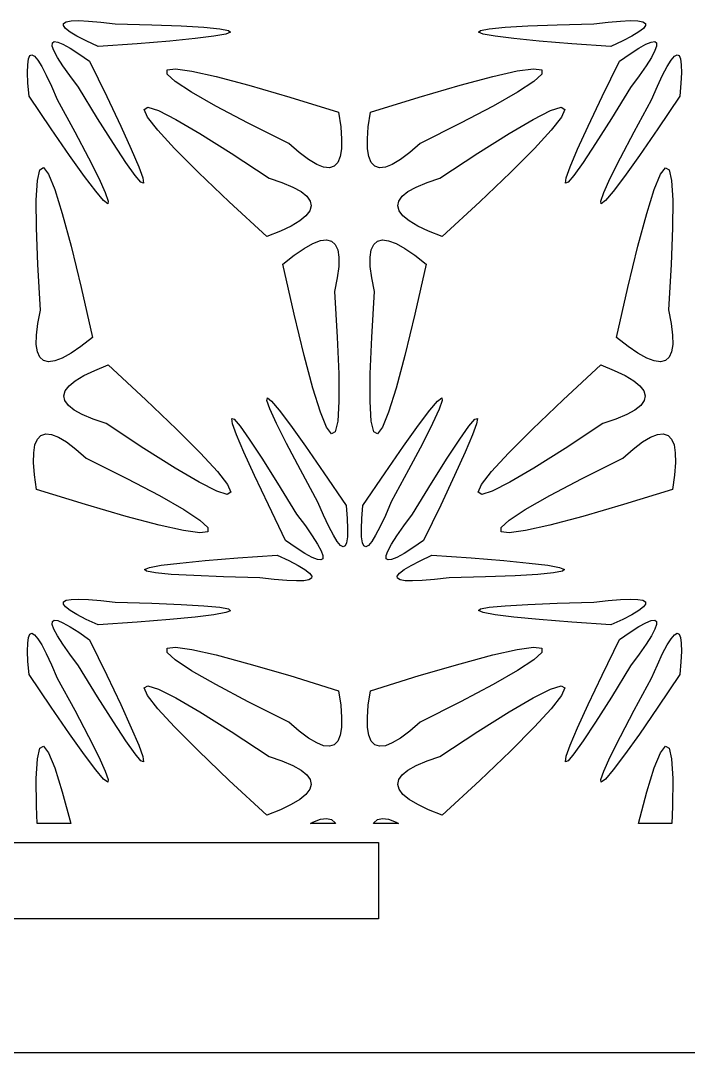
# Model space of a CAD drawing. Header units: metres. Extents: x -75 to 75, y 0 to 231.
# Drawn here: x -8.8 to 26.2, y 0 to 54.1 of the extents above; entities that cross this region are included whole.
import ezdxf

# ---------------------------------------------------------------- set-up
doc = ezdxf.new("R2010")
doc.units = ezdxf.units.M

msp = doc.modelspace()

# ---------------------------------------------------------------- linework, layer by layer
for p, q in [((22.698, 54.0374), (23.2075, 54.0582)), ((23.2075, 54.0582), (23.5936, 54.0454)), ((-6.50803, 53.7997), (-6.49521, 53.9156)), ((-6.39748, 53.6513), (-6.50803, 53.7997)), ((-6.49521, 53.9156), (-6.35635, 53.9973)), ((-6.15288, 53.4622), (-6.39748, 53.6513)), ((-6.35635, 53.9973), (-6.0936, 54.0449)), ((-6.0936, 54.0449), (-5.70747, 54.0577)), ((-5.70747, 54.0577), (-5.19745, 54.0369)), ((-5.19745, 54.0369), (-4.54803, 53.9813)), ((-4.54803, 53.9813), (-3.79181, 53.8916)), ((-3.79181, 53.8916), (-1.88042, 53.8403)), ((-1.88042, 53.8403), (-0.33432, 53.78)), ((-0.33432, 53.78), (0.85503, 53.7116)), ((0.85503, 53.7116), (1.68709, 53.6331)), ((1.68709, 53.6331), (2.14905, 53.5477)), ((2.14905, 53.5477), (2.25746, 53.4537)), ((15.2425, 53.4542), (15.351, 53.5482)), ((15.351, 53.5482), (15.8129, 53.6337)), ((15.8129, 53.6337), (16.645, 53.7116)), ((16.645, 53.7116), (17.8343, 53.7805)), ((17.8343, 53.7805), (19.3804, 53.8409)), ((19.3804, 53.8409), (21.2918, 53.8921)), ((21.2918, 53.8921), (22.0486, 53.9797)), ((22.0486, 53.9797), (22.698, 54.0374)), ((23.5936, 54.0454), (23.8564, 53.9979)), ((23.8975, 53.6518), (23.6529, 53.4628)), ((23.8564, 53.9979), (23.9952, 53.9162)), ((24.008, 53.8003), (23.8975, 53.6518)), ((23.9952, 53.9162), (24.008, 53.8003)), ((-5.7972, 53.2475), (-6.15288, 53.4622)), ((-5.31013, 52.9933), (-5.7972, 53.2475)), ((-4.69276, 52.7039), (-5.31013, 52.9933)), ((-0.93086, 52.988), (-2.63451, 52.8507)), ((0.40108, 53.1172), (-0.93086, 52.988)), ((1.37894, 53.2358), (0.40108, 53.1172)), ((2.00272, 53.3501), (1.37894, 53.2358)), ((2.25746, 53.4537), (2.00272, 53.3501)), ((15.4973, 53.3506), (15.2425, 53.4542)), ((16.1211, 53.2363), (15.4973, 53.3506)), ((17.0989, 53.1178), (16.1211, 53.2363)), ((18.4298, 52.9864), (17.0989, 53.1178)), ((20.1334, 52.8513), (18.4298, 52.9864)), ((22.8101, 52.9944), (22.1928, 52.7044)), ((23.286, 53.2417), (22.8101, 52.9944)), ((23.6529, 53.4628), (23.286, 53.2417)), ((-7.08855, 52.7279), (-7.08694, 52.8897)), ((-7.00096, 52.486), (-7.08855, 52.7279)), ((-7.08694, 52.8897), (-6.99348, 52.9591)), ((-6.81084, 52.1292), (-7.00096, 52.486)), ((-6.99348, 52.9591), (-6.80496, 52.9367)), ((-6.80496, 52.9367), (-6.52992, 52.824)), ((-6.52992, 52.824), (-6.14807, 52.6136)), ((-6.14807, 52.6136), (-5.69679, 52.3241)), ((-2.63451, 52.8507), (-4.69276, 52.7039)), ((22.1928, 52.7044), (20.1334, 52.8513)), ((23.1936, 52.3236), (23.6502, 52.6157)), ((23.6502, 52.6157), (24.0278, 52.8224)), ((24.0278, 52.8224), (24.3066, 52.9372)), ((24.3066, 52.9372), (24.493, 52.9591)), ((24.5004, 52.4865), (24.3103, 52.1292)), ((24.493, 52.9591), (24.5864, 52.8897)), ((24.588, 52.7279), (24.5004, 52.4865)), ((24.5864, 52.8897), (24.588, 52.7279)), ((-8.37936, 51.749), (-8.33717, 52.0534)), ((-8.33717, 52.0534), (-8.26454, 52.2243)), ((-8.26454, 52.2243), (-8.15826, 52.2718)), ((-8.15826, 52.2718), (-8.01781, 52.1917)), ((-8.01781, 52.1917), (-7.8421, 51.9839)), ((-7.8421, 51.9839), (-7.64076, 51.6614)), ((-6.53793, 51.6966), (-6.81084, 52.1292)), ((-5.69679, 52.3241), (-5.13657, 51.9332)), ((-5.13657, 51.9332), (-4.23401, 50.0774)), ((21.7335, 50.0779), (22.636, 51.9348)), ((22.636, 51.9348), (23.1936, 52.3236)), ((24.3103, 52.1292), (24.0374, 51.6966)), ((25.1408, 51.6619), (25.3421, 51.9839)), ((25.3421, 51.9839), (25.5178, 52.1922)), ((25.5178, 52.1922), (25.6583, 52.2723)), ((25.6583, 52.2723), (25.7645, 52.2248)), ((25.7645, 52.2248), (25.8372, 52.0539)), ((25.8372, 52.0539), (25.8799, 51.7495)), ((-8.38791, 51.334), (-8.37936, 51.749)), ((-7.64076, 51.6614), (-7.40311, 51.2048)), ((-6.17317, 51.1754), (-6.53793, 51.6966)), ((-1.07079, 51.2608), (-1.06705, 51.4841)), ((-1.06705, 51.4841), (-0.63927, 51.5364)), ((-0.63927, 51.5364), (0.2195, 51.4189)), ((0.2195, 51.4189), (1.49696, 51.1321)), ((16.003, 51.1327), (17.2805, 51.4194)), ((17.2805, 51.4194), (18.1393, 51.5369)), ((18.1393, 51.5369), (18.567, 51.4846)), ((18.567, 51.4846), (18.5708, 51.2614)), ((24.0374, 51.6966), (23.67, 51.1706)), ((24.9004, 51.2032), (25.1408, 51.6619)), ((25.8799, 51.7495), (25.8879, 51.3212)), ((-8.36388, 50.7855), (-8.38791, 51.334)), ((-7.40311, 51.2048), (-7.12646, 50.6184)), ((-5.71815, 50.566), (-6.17317, 51.1754)), ((-0.65155, 50.8742), (-1.07079, 51.2608)), ((0.20615, 50.3102), (-0.65155, 50.8742)), ((1.49696, 51.1321), (3.21609, 50.6739)), ((14.2839, 50.6744), (16.003, 51.1327)), ((18.1516, 50.8747), (17.2939, 50.3107)), ((18.5708, 51.2614), (18.1516, 50.8747)), ((23.67, 51.1706), (23.2128, 50.5591)), ((24.6286, 50.621), (24.9004, 51.2032)), ((25.8879, 51.3212), (25.8633, 50.7796)), ((-8.3062, 50.1051), (-8.36388, 50.7855)), ((-7.12646, 50.6184), (-6.82846, 49.922)), ((-4.71359, 48.9313), (-5.71815, 50.566)), ((1.47614, 49.585), (0.20615, 50.3102)), ((3.21609, 50.6739), (5.35339, 50.0501)), ((12.1466, 50.0507), (14.2839, 50.6744)), ((17.2939, 50.3107), (16.0153, 49.5812)), ((23.2128, 50.5591), (22.212, 48.9302)), ((24.3258, 49.9161), (24.6286, 50.621)), ((25.8633, 50.7796), (25.8062, 50.1051)), ((-7.1489, 48.3945), (-8.3062, 50.1051)), ((-6.82846, 49.922), (-5.91309, 48.2354)), ((-4.23401, 50.0774), (-3.50021, 48.535)), ((5.35339, 50.0501), (7.91527, 49.257)), ((9.58473, 49.2576), (12.1466, 50.0507)), ((21.0002, 48.535), (21.7335, 50.0779)), ((23.4142, 48.2365), (24.3258, 49.9161)), ((25.8062, 50.1051), (24.6478, 48.394)), ((-2.26761, 49.4066), (-2.07855, 49.5203)), ((-2.09778, 49.0066), (-2.26761, 49.4066)), ((-2.07855, 49.5203), (-1.53061, 49.3484)), ((-1.53061, 49.3484), (-0.60936, 48.8864)), ((3.18192, 48.684), (1.47614, 49.585)), ((7.91527, 49.257), (8.02528, 48.4976)), ((9.47472, 48.4982), (9.58473, 49.2576)), ((16.0153, 49.5812), (14.3138, 48.6824)), ((18.1104, 48.8864), (19.0301, 49.3484)), ((19.0301, 49.3484), (19.578, 49.5203)), ((19.578, 49.5203), (19.7671, 49.4066)), ((19.7671, 49.4066), (19.5978, 49.0071)), ((-3.88794, 47.6212), (-4.71359, 48.9313)), ((-1.56105, 48.315), (-2.09778, 49.0066)), ((-0.60936, 48.8864), (0.64995, 48.1505)), ((5.31494, 47.617), (3.18192, 48.684)), ((14.3138, 48.6824), (12.1851, 47.6175)), ((16.8511, 48.1521), (18.1104, 48.8864)), ((19.5978, 49.0071), (19.0611, 48.3155)), ((22.212, 48.9302), (21.3858, 47.618)), ((-6.18011, 46.9921), (-7.1489, 48.3945)), ((-5.91309, 48.2354), (-5.19157, 46.8639)), ((-3.50021, 48.535), (-2.94746, 47.3174)), ((-0.68146, 47.3595), (-1.56105, 48.315)), ((0.64995, 48.1505), (2.2847, 47.1214)), ((8.02528, 48.4976), (8.07495, 47.8562)), ((9.42505, 47.8568), (9.47472, 48.4982)), ((15.2153, 47.1224), (16.8511, 48.1521)), ((19.0611, 48.3155), (18.1809, 47.3595)), ((20.4459, 47.3174), (21.0002, 48.535)), ((22.6916, 46.8645), (23.4142, 48.2365)), ((24.6478, 48.394), (23.6796, 46.99)), ((-3.23586, 46.629), (-3.88794, 47.6212)), ((5.84953, 47.1465), (5.31494, 47.617)), ((8.07495, 47.8562), (8.06587, 47.3387)), ((9.43413, 47.3392), (9.42505, 47.8568)), ((12.1851, 47.6175), (11.6505, 47.1475)), ((21.3858, 47.618), (20.7327, 46.6252)), ((-2.94746, 47.3174), (-2.55974, 46.4025)), ((0.57144, 46.1029), (-0.68146, 47.3595)), ((2.2847, 47.1214), (4.27086, 45.8118)), ((6.3446, 46.7747), (5.84953, 47.1465)), ((8.06587, 47.3387), (7.99965, 46.9328)), ((9.50035, 46.9334), (9.43413, 47.3392)), ((11.6505, 47.1475), (11.1554, 46.7753)), ((13.2281, 45.8118), (15.2153, 47.1224)), ((18.1809, 47.3595), (16.9243, 46.0997)), ((20.0592, 46.4025), (20.4459, 47.3174)), ((-5.40092, 45.8989), (-6.18011, 46.9921)), ((-5.19157, 46.8639), (-4.65752, 45.8001)), ((-2.75253, 45.9459), (-3.23586, 46.629)), ((6.76918, 46.5227), (6.3446, 46.7747)), ((7.13341, 46.3795), (6.76918, 46.5227)), ((7.86774, 46.622), (7.68349, 46.4324)), ((7.99965, 46.9328), (7.86774, 46.622)), ((9.63226, 46.6225), (9.50035, 46.9334)), ((9.81651, 46.433), (9.63226, 46.6225)), ((10.7308, 46.5232), (10.3666, 46.3801)), ((11.1554, 46.7753), (10.7308, 46.5232)), ((20.7327, 46.6252), (20.252, 45.9459)), ((22.1591, 45.8022), (22.6916, 46.8645)), ((23.6796, 46.99), (22.8993, 45.8962)), ((-7.86987, 45.6874), (-7.7433, 46.2471)), ((-7.7433, 46.2471), (-7.54997, 46.3544)), ((-7.54997, 46.3544), (-7.28722, 46.0057)), ((-7.28722, 46.0057), (-6.96465, 45.2132)), ((-2.55974, 46.4025), (-2.35092, 45.8199)), ((2.18483, 44.5627), (0.57144, 46.1029)), ((7.43355, 46.3518), (7.13341, 46.3795)), ((7.68349, 46.4324), (7.43355, 46.3518)), ((10.0665, 46.3523), (9.81651, 46.433)), ((10.3666, 46.3801), (10.0665, 46.3523)), ((16.9243, 46.0997), (15.3141, 44.5632)), ((19.8509, 45.8231), (20.0592, 46.4025)), ((24.4652, 45.2137), (24.7878, 46.0062)), ((24.7878, 46.0062), (25.0494, 46.3539)), ((25.0494, 46.3539), (25.2433, 46.246)), ((25.2433, 46.246), (25.3699, 45.6879)), ((-7.92915, 44.6588), (-7.86987, 45.6874)), ((-4.80972, 45.1154), (-5.40092, 45.8989)), ((-4.65752, 45.8001), (-4.31198, 45.0476)), ((-2.44598, 45.5875), (-2.75253, 45.9459)), ((-2.31194, 45.5357), (-2.44598, 45.5875)), ((-2.35092, 45.8199), (-2.31194, 45.5357)), ((4.27086, 45.8118), (4.94591, 45.5833)), ((4.94591, 45.5833), (5.52536, 45.3376)), ((11.9736, 45.3381), (12.5525, 45.5838)), ((12.5525, 45.5838), (13.2281, 45.8118)), ((19.8109, 45.5395), (19.8509, 45.8231)), ((19.9449, 45.587), (19.8109, 45.5395)), ((20.252, 45.9459), (19.9449, 45.587)), ((21.8147, 45.0529), (22.1591, 45.8022)), ((22.8993, 45.8962), (22.3044, 45.1096)), ((25.3699, 45.6879), (25.4292, 44.6593)), ((-6.96465, 45.2132), (-6.57158, 43.9592)), ((-4.39903, 44.631), (-4.80972, 45.1154)), ((-4.31198, 45.0476), (-4.1539, 44.6001)), ((5.52536, 45.3376), (5.9462, 45.1021)), ((5.9462, 45.1021), (6.24847, 44.8586)), ((11.2505, 44.8586), (11.5527, 45.1026)), ((11.5527, 45.1026), (11.9736, 45.3381)), ((21.6555, 44.6011), (21.8147, 45.0529)), ((22.3044, 45.1096), (21.9006, 44.6326)), ((24.0716, 43.9597), (24.4652, 45.2137)), ((-7.92221, 43.203), (-7.92915, 44.6588)), ((-4.18541, 44.465), (-4.39903, 44.631)), ((-4.1539, 44.6001), (-4.18541, 44.465)), ((4.15337, 42.7405), (2.18483, 44.5627)), ((6.24847, 44.8586), (6.42952, 44.6065)), ((6.48239, 44.3523), (6.40869, 44.0959)), ((6.42952, 44.6065), (6.48239, 44.3523)), ((11.0165, 44.3528), (11.0694, 44.6065)), ((11.0902, 44.0948), (11.0165, 44.3528)), ((11.0694, 44.6065), (11.2505, 44.8586)), ((15.3141, 44.5632), (13.3456, 42.7405)), ((21.679, 44.4617), (21.6555, 44.6011)), ((21.9006, 44.6326), (21.679, 44.4617)), ((25.4292, 44.6593), (25.4222, 43.1966)), ((-6.57158, 43.9592), (-6.10748, 42.2411)), ((6.20735, 43.8294), (5.88745, 43.5672)), ((6.40869, 44.0959), (6.20735, 43.8294)), ((11.2905, 43.83), (11.0902, 44.0948)), ((11.6152, 43.5651), (11.2905, 43.83)), ((23.6091, 42.2417), (24.0716, 43.9597)), ((5.4351, 43.2948), (4.86313, 43.023)), ((5.88745, 43.5672), (5.4351, 43.2948)), ((12.0649, 43.2943), (11.6152, 43.5651)), ((12.6331, 43.0241), (12.0649, 43.2943)), ((-7.84904, 41.2772), (-7.92221, 43.203)), ((4.86313, 43.023), (4.15337, 42.7405)), ((13.3456, 42.7405), (12.6331, 43.0241)), ((25.4222, 43.1966), (25.349, 41.2729)), ((-6.10748, 42.2411), (-5.58197, 40.0809)), ((6.10748, 42.1252), (6.57051, 42.3811)), ((6.57051, 42.3811), (6.96304, 42.5295)), ((6.96304, 42.5295), (7.29042, 42.5706)), ((7.29042, 42.5706), (7.54997, 42.5055)), ((7.54997, 42.5055), (7.7449, 42.3298)), ((7.7449, 42.3298), (7.86827, 42.0574)), ((9.63173, 42.0569), (9.7551, 42.3298)), ((9.7551, 42.3298), (9.95056, 42.5055)), ((9.95056, 42.5055), (10.2096, 42.5701)), ((10.2096, 42.5701), (10.537, 42.529)), ((10.537, 42.529), (10.9295, 42.3805)), ((10.9295, 42.3805), (11.3936, 42.1242)), ((23.082, 40.0814), (23.6091, 42.2417)), ((4.98863, 41.2964), (5.58517, 41.7674)), ((5.58517, 41.7674), (6.10748, 42.1252)), ((7.86827, 42.0574), (7.92915, 41.6622)), ((7.92915, 41.6622), (7.92274, 41.172)), ((9.57085, 41.6622), (9.63173, 42.0569)), ((9.57726, 41.172), (9.57085, 41.6622)), ((11.3936, 42.1242), (11.9148, 41.7669)), ((11.9148, 41.7669), (12.5114, 41.2959)), ((-7.70805, 38.8963), (-7.84904, 41.2772)), ((5.58197, 38.6763), (4.98863, 41.2964)), ((7.92274, 41.172), (7.85011, 40.5759)), ((9.64989, 40.5754), (9.57726, 41.172)), ((12.5114, 41.2959), (11.918, 38.6758)), ((25.349, 41.2729), (25.2081, 38.8969)), ((7.85011, 40.5759), (7.70805, 39.8608)), ((9.79195, 39.8603), (9.64989, 40.5754)), ((-5.58197, 40.0809), (-4.98863, 37.4608)), ((22.4886, 37.4613), (23.082, 40.0814)), ((7.70805, 39.8608), (7.84904, 37.48)), ((9.65096, 37.4811), (9.79195, 39.8603)), ((-7.85011, 38.1812), (-7.70805, 38.8963)), ((6.10748, 36.516), (5.58197, 38.6763)), ((11.918, 38.6758), (11.3909, 36.5155)), ((25.2081, 38.8969), (25.3501, 38.1818)), ((-7.92274, 37.5852), (-7.85011, 38.1812)), ((25.3501, 38.1818), (25.4227, 37.5852)), ((-7.92915, 37.095), (-7.92274, 37.5852)), ((-4.98863, 37.4608), (-5.58731, 36.9876)), ((7.84904, 37.48), (7.92221, 35.5542)), ((9.57779, 35.5563), (9.65096, 37.4811)), ((23.0873, 36.9881), (22.4886, 37.4613)), ((25.4227, 37.5852), (25.4292, 37.095)), ((-7.86827, 36.6998), (-7.92915, 37.095)), ((-5.58731, 36.9876), (-6.10748, 36.6319)), ((23.6075, 36.6325), (23.0873, 36.9881)), ((25.4292, 37.095), (25.3683, 36.7003)), ((-7.7449, 36.4274), (-7.86827, 36.6998)), ((-7.54997, 36.2517), (-7.7449, 36.4274)), ((-7.29042, 36.1865), (-7.54997, 36.2517)), ((-6.96304, 36.2276), (-7.29042, 36.1865)), ((-6.57051, 36.3761), (-6.96304, 36.2276)), ((-6.10748, 36.6319), (-6.57051, 36.3761)), ((6.57158, 34.798), (6.10748, 36.516)), ((11.3909, 36.5155), (10.9284, 34.7974)), ((24.0705, 36.3766), (23.6075, 36.6325)), ((24.463, 36.2282), (24.0705, 36.3766)), ((24.7904, 36.1871), (24.463, 36.2282)), ((25.0494, 36.2517), (24.7904, 36.1871)), ((25.2449, 36.4274), (25.0494, 36.2517)), ((25.3683, 36.7003), (25.2449, 36.4274)), ((-5.4351, 35.4623), (-4.86313, 35.7342)), ((-4.86313, 35.7342), (-4.15337, 36.0167)), ((-4.15337, 36.0167), (-2.18483, 34.1945)), ((19.6859, 34.194), (21.6544, 36.0167)), ((21.6544, 36.0167), (22.3669, 35.7331)), ((22.3669, 35.7331), (22.9367, 35.4618)), ((-6.20735, 34.9277), (-5.88745, 35.19)), ((-5.88745, 35.19), (-5.4351, 35.4623)), ((7.92221, 35.5542), (7.92915, 34.0984)), ((9.57085, 34.0978), (9.57779, 35.5563)), ((22.9367, 35.4618), (23.3848, 35.1921)), ((23.3848, 35.1921), (23.7095, 34.9272)), ((-6.48239, 34.4049), (-6.40869, 34.6613)), ((-6.40869, 34.6613), (-6.20735, 34.9277)), ((6.96571, 33.5408), (6.57158, 34.798)), ((10.9284, 34.7974), (10.5338, 33.5403)), ((23.7095, 34.9272), (23.9098, 34.6623)), ((23.9098, 34.6623), (23.9835, 34.4044)), ((-6.42952, 34.1507), (-6.48239, 34.4049)), ((-6.24847, 33.8986), (-6.42952, 34.1507)), ((-2.18483, 34.1945), (-0.57144, 32.6543)), ((4.1539, 34.1571), (4.18541, 34.2922)), ((4.31198, 33.7096), (4.1539, 34.1571)), ((4.18541, 34.2922), (4.39903, 34.1261)), ((4.39903, 34.1261), (4.80972, 33.6417)), ((7.92915, 34.0984), (7.86987, 33.0698)), ((9.63013, 33.0692), (9.57085, 34.0978)), ((12.6903, 33.6412), (13.0994, 34.1245)), ((13.0994, 34.1245), (13.321, 34.2954)), ((13.3445, 34.156), (13.1853, 33.7032)), ((13.321, 34.2954), (13.3445, 34.156)), ((18.0736, 32.6553), (19.6859, 34.194)), ((23.9306, 34.1507), (23.7495, 33.8986)), ((23.9835, 34.4044), (23.9306, 34.1507)), ((-5.9462, 33.6551), (-6.24847, 33.8986)), ((-5.52536, 33.4196), (-5.9462, 33.6551)), ((4.65752, 32.9571), (4.31198, 33.7096)), ((4.80972, 33.6417), (5.40092, 32.8583)), ((7.28722, 32.7515), (6.96571, 33.5408)), ((10.5338, 33.5403), (10.2122, 32.7509)), ((12.0985, 32.8577), (12.6903, 33.6412)), ((13.1853, 33.7032), (12.8387, 32.9507)), ((23.4473, 33.6546), (23.0264, 33.419)), ((23.7495, 33.8986), (23.4473, 33.6546)), ((-4.94698, 33.1739), (-5.52536, 33.4196)), ((-4.27086, 32.9453), (-4.94698, 33.1739)), ((2.35199, 32.9341), (2.31194, 33.2177)), ((2.31194, 33.2177), (2.44598, 33.1702)), ((2.44598, 33.1702), (2.75253, 32.8113)), ((7.86987, 33.0698), (7.7433, 32.5101)), ((9.7567, 32.5111), (9.63013, 33.0692)), ((14.7485, 32.8113), (15.0551, 33.1702)), ((15.0551, 33.1702), (15.1891, 33.2177)), ((15.1891, 33.2177), (15.1491, 32.9341)), ((22.448, 33.1734), (21.7719, 32.9453)), ((23.0264, 33.419), (22.448, 33.1734)), ((-2.2847, 31.6358), (-4.27086, 32.9453)), ((-0.57144, 32.6543), (0.68146, 31.3976)), ((2.55974, 32.3547), (2.35199, 32.9341)), ((2.75253, 32.8113), (3.23586, 32.1282)), ((5.19157, 31.8932), (4.65752, 32.9571)), ((5.40092, 32.8583), (6.18011, 31.7651)), ((7.54997, 32.4027), (7.28722, 32.7515)), ((7.7433, 32.5101), (7.54997, 32.4027)), ((9.95056, 32.4033), (9.7567, 32.5111)), ((10.2122, 32.7509), (9.95056, 32.4033)), ((11.3194, 31.7651), (12.0985, 32.8577)), ((12.8387, 32.9507), (12.3084, 31.8927)), ((14.2657, 32.1298), (14.7485, 32.8113)), ((15.1491, 32.9341), (14.9408, 32.3547)), ((16.8191, 31.3976), (18.0736, 32.6553)), ((21.7719, 32.9453), (19.7847, 31.6348)), ((-7.99965, 31.8243), (-7.86774, 32.1352)), ((-7.86774, 32.1352), (-7.68349, 32.3248)), ((-7.68349, 32.3248), (-7.43355, 32.4054)), ((-7.43355, 32.4054), (-7.13341, 32.3776)), ((-7.13341, 32.3776), (-6.76918, 32.2345)), ((-6.76918, 32.2345), (-6.343, 31.9814)), ((-6.343, 31.9814), (-5.84953, 31.6107)), ((2.94746, 31.4398), (2.55974, 32.3547)), ((3.23586, 32.1282), (3.88794, 31.1359)), ((13.6131, 31.137), (14.2657, 32.1298)), ((14.9408, 32.3547), (14.5541, 31.4398)), ((23.3495, 31.6096), (23.8435, 31.9808)), ((23.8435, 31.9808), (24.2692, 32.234)), ((24.2692, 32.234), (24.6334, 32.3771)), ((24.6334, 32.3771), (24.9335, 32.4049)), ((24.9335, 32.4049), (25.1835, 32.3242)), ((25.1835, 32.3242), (25.3677, 32.1346)), ((25.3677, 32.1346), (25.4996, 31.8238)), ((-8.07495, 30.901), (-8.06587, 31.4185)), ((-8.06587, 31.4185), (-7.99965, 31.8243)), ((-5.84953, 31.6107), (-5.31494, 31.1402)), ((-0.64995, 30.6067), (-2.2847, 31.6358)), ((0.68146, 31.3976), (1.56319, 30.4401)), ((3.50021, 30.2222), (2.94746, 31.4398)), ((5.91309, 30.5218), (5.19157, 31.8932)), ((6.18011, 31.7651), (7.1489, 30.3626)), ((10.3511, 30.3621), (11.3194, 31.7651)), ((12.3084, 31.8927), (11.5848, 30.5191)), ((14.5541, 31.4398), (13.9987, 30.22)), ((15.9368, 30.4395), (16.8191, 31.3976)), ((19.7847, 31.6348), (18.1489, 30.6051)), ((22.8149, 31.1397), (23.3495, 31.6096)), ((25.4996, 31.8238), (25.5659, 31.4179)), ((25.5659, 31.4179), (25.575, 30.9004)), ((-8.02528, 30.2596), (-8.07495, 30.901)), ((-5.31494, 31.1402), (-3.18192, 30.0732)), ((3.88794, 31.1359), (4.71359, 29.8259)), ((12.7869, 29.8259), (13.6131, 31.137)), ((20.6841, 30.0737), (22.8149, 31.1397)), ((25.575, 30.9004), (25.5242, 30.2489)), ((0.60936, 29.8708), (-0.64995, 30.6067)), ((1.56319, 30.4401), (2.09778, 29.7506)), ((6.82846, 28.8352), (5.91309, 30.5218)), ((7.1489, 30.3626), (8.3062, 28.652)), ((9.1938, 28.652), (10.3511, 30.3621)), ((11.5848, 30.5191), (10.6742, 28.8411)), ((15.4022, 29.7501), (15.9368, 30.4395)), ((18.1489, 30.6051), (16.8896, 29.8708)), ((-7.91527, 29.5001), (-8.02528, 30.2596)), ((-3.18192, 30.0732), (-1.47614, 29.1722)), ((1.53061, 29.4088), (0.60936, 29.8708)), ((2.09778, 29.7506), (2.26761, 29.3506)), ((4.23401, 28.6798), (3.50021, 30.2222)), ((4.71359, 29.8259), (5.71815, 28.1911)), ((11.7829, 28.1911), (12.7869, 29.8259)), ((13.9987, 30.22), (13.2665, 28.6782)), ((15.2329, 29.3506), (15.4022, 29.7501)), ((16.8896, 29.8708), (15.9699, 29.4088)), ((18.9804, 29.1738), (20.6841, 30.0737)), ((25.5242, 30.2489), (25.4153, 29.4996)), ((-5.35339, 28.707), (-7.91527, 29.5001)), ((2.07855, 29.2368), (1.53061, 29.4088)), ((2.26761, 29.3506), (2.07855, 29.2368)), ((15.422, 29.2368), (15.2329, 29.3506)), ((15.9699, 29.4088), (15.422, 29.2368)), ((25.4153, 29.4996), (22.8534, 28.7065)), ((-3.21609, 28.0833), (-5.35339, 28.707)), ((-1.47614, 29.1722), (-0.20241, 28.4448)), ((5.13657, 26.824), (4.23401, 28.6798)), ((7.12646, 28.1388), (6.82846, 28.8352)), ((8.3062, 28.652), (8.36388, 27.9716)), ((9.13666, 27.9722), (9.1938, 28.652)), ((10.6742, 28.8411), (10.3709, 28.1351)), ((13.2665, 28.6782), (12.364, 26.8224)), ((17.7024, 28.4443), (18.9804, 29.1738)), ((22.8534, 28.7065), (20.7161, 28.0827)), ((-0.20241, 28.4448), (0.65155, 27.883)), ((5.71815, 28.1911), (6.17317, 27.5818)), ((7.40311, 27.5524), (7.12646, 28.1388)), ((10.3709, 28.1351), (10.0953, 27.5481)), ((11.3279, 27.5834), (11.7829, 28.1911)), ((16.8484, 27.8825), (17.7024, 28.4443)), ((-1.49696, 27.625), (-3.21609, 28.0833)), ((-0.2195, 27.3383), (-1.49696, 27.625)), ((0.65155, 27.883), (1.07079, 27.4963)), ((6.17317, 27.5818), (6.53793, 27.0605)), ((8.36388, 27.9716), (8.38791, 27.4232)), ((9.11209, 27.436), (9.13666, 27.9722)), ((10.9626, 27.0605), (11.3279, 27.5834)), ((16.4292, 27.4958), (16.8484, 27.8825)), ((18.997, 27.6245), (17.7195, 27.3377)), ((20.7161, 28.0827), (18.997, 27.6245)), ((0.63927, 27.2208), (-0.2195, 27.3383)), ((1.06705, 27.2731), (0.63927, 27.2208)), ((1.07079, 27.4963), (1.06705, 27.2731)), ((6.53793, 27.0605), (6.81084, 26.6274)), ((7.64343, 27.0915), (7.40311, 27.5524)), ((7.8421, 26.7732), (7.64343, 27.0915)), ((8.38791, 27.4232), (8.37936, 27.0082)), ((9.1201, 27.0077), (9.11209, 27.436)), ((9.85657, 27.091), (9.6579, 26.7732)), ((10.0953, 27.5481), (9.85657, 27.091)), ((10.6897, 26.6274), (10.9626, 27.0605)), ((16.433, 27.2726), (16.4292, 27.4958)), ((16.8607, 27.2202), (16.433, 27.2726)), ((17.7195, 27.3377), (16.8607, 27.2202)), ((5.69679, 26.433), (5.13657, 26.824)), ((6.81084, 26.6274), (7.00096, 26.2712)), ((8.01781, 26.5655), (7.8421, 26.7732)), ((8.15826, 26.4854), (8.01781, 26.5655)), ((8.26454, 26.5329), (8.15826, 26.4854)), ((8.33717, 26.7038), (8.26454, 26.5329)), ((8.37936, 27.0082), (8.33717, 26.7038)), ((9.16283, 26.7033), (9.1201, 27.0077)), ((9.23546, 26.5324), (9.16283, 26.7033)), ((9.34174, 26.4848), (9.23546, 26.5324)), ((9.48219, 26.5649), (9.34174, 26.4848)), ((9.6579, 26.7732), (9.48219, 26.5649)), ((10.4985, 26.2685), (10.6897, 26.6274)), ((12.364, 26.8224), (11.8064, 26.4336)), ((2.63451, 25.9064), (4.69276, 26.0533)), ((4.69276, 26.0533), (5.31013, 25.7639)), ((6.14807, 26.1436), (5.69679, 26.433)), ((6.53099, 25.9326), (6.14807, 26.1436)), ((7.00096, 26.2712), (7.08855, 26.0293)), ((7.08855, 26.0293), (7.08694, 25.8675)), ((10.412, 26.0293), (10.4985, 26.2685)), ((10.4136, 25.8675), (10.412, 26.0293)), ((11.3498, 26.1414), (10.9722, 25.9348)), ((11.8064, 26.4336), (11.3498, 26.1414)), ((12.1899, 25.7628), (12.8072, 26.0528)), ((12.8072, 26.0528), (14.8666, 25.9059)), ((-2.00272, 25.4071), (-1.37894, 25.5214)), ((-1.37894, 25.5214), (-0.40108, 25.64)), ((-0.40108, 25.64), (0.93086, 25.7692)), ((0.93086, 25.7692), (2.63451, 25.9064)), ((5.31013, 25.7639), (5.7972, 25.5096)), ((5.7972, 25.5096), (6.15288, 25.295)), ((6.80496, 25.8205), (6.53099, 25.9326)), ((6.99348, 25.798), (6.80496, 25.8205)), ((7.08694, 25.8675), (6.99348, 25.798)), ((10.507, 25.798), (10.4136, 25.8675)), ((10.6934, 25.8199), (10.507, 25.798)), ((10.9722, 25.9348), (10.6934, 25.8199)), ((11.3471, 25.2944), (11.714, 25.5155)), ((11.714, 25.5155), (12.1899, 25.7628)), ((14.8666, 25.9059), (16.5702, 25.7708)), ((16.5702, 25.7708), (17.9011, 25.6394)), ((17.9011, 25.6394), (18.8789, 25.5209)), ((18.8789, 25.5209), (19.5027, 25.4066)), ((-2.25746, 25.3035), (-2.00272, 25.4071)), ((-2.14905, 25.2095), (-2.25746, 25.3035)), ((-1.68709, 25.1241), (-2.14905, 25.2095)), ((-0.85503, 25.0455), (-1.68709, 25.1241)), ((0.33432, 24.9772), (-0.85503, 25.0455)), ((1.88042, 24.9168), (0.33432, 24.9772)), ((3.79181, 24.8656), (1.88042, 24.9168)), ((6.15288, 25.295), (6.39748, 25.1059)), ((6.39748, 25.1059), (6.50803, 24.9574)), ((6.50803, 24.9574), (6.49521, 24.8415)), ((10.992, 24.9569), (11.1025, 25.1054)), ((11.0048, 24.841), (10.992, 24.9569)), ((11.1025, 25.1054), (11.3471, 25.2944)), ((15.6196, 24.9163), (13.7082, 24.865)), ((17.1657, 24.9767), (15.6196, 24.9163)), ((18.355, 25.0455), (17.1657, 24.9767)), ((19.1871, 25.1235), (18.355, 25.0455)), ((19.649, 25.209), (19.1871, 25.1235)), ((19.5027, 25.4066), (19.7575, 25.303)), ((19.7575, 25.303), (19.649, 25.209)), ((4.54803, 24.7758), (3.79181, 24.8656)), ((5.19745, 24.7203), (4.54803, 24.7758)), ((5.70747, 24.6995), (5.19745, 24.7203)), ((6.0936, 24.7123), (5.70747, 24.6995)), ((6.35635, 24.7598), (6.0936, 24.7123)), ((6.49521, 24.8415), (6.35635, 24.7598)), ((11.1436, 24.7593), (11.0048, 24.841)), ((11.4064, 24.7118), (11.1436, 24.7593)), ((11.7925, 24.6989), (11.4064, 24.7118)), ((12.302, 24.7198), (11.7925, 24.6989)), ((12.9514, 24.7775), (12.302, 24.7198)), ((13.7082, 24.865), (12.9514, 24.7775)), ((-6.50803, 23.4888), (-6.49521, 23.6047)), ((-6.39748, 23.3403), (-6.50803, 23.4888)), ((-6.49521, 23.6047), (-6.35635, 23.6864)), ((-6.15288, 23.1512), (-6.39748, 23.3403)), ((-6.35635, 23.6864), (-6.0936, 23.7339)), ((-6.0936, 23.7339), (-5.70747, 23.7467)), ((-5.70747, 23.7467), (-5.19745, 23.7259)), ((-5.19745, 23.7259), (-4.54803, 23.6703)), ((-4.54803, 23.6703), (-3.79181, 23.5806)), ((-3.79181, 23.5806), (-1.88042, 23.5294)), ((-1.88042, 23.5294), (-0.33432, 23.469)), ((-0.33432, 23.469), (0.85503, 23.4007)), ((0.85503, 23.4007), (1.68709, 23.3221)), ((1.68709, 23.3221), (2.14905, 23.2367)), ((15.351, 23.2372), (15.8129, 23.3227)), ((15.8129, 23.3227), (16.645, 23.4007)), ((16.645, 23.4007), (17.8343, 23.4695)), ((17.8343, 23.4695), (19.3804, 23.5299)), ((19.3804, 23.5299), (21.2918, 23.5812)), ((21.2918, 23.5812), (22.0486, 23.6687)), ((22.0486, 23.6687), (22.698, 23.7264)), ((22.698, 23.7264), (23.2075, 23.7473)), ((23.2075, 23.7473), (23.5936, 23.7344)), ((23.5936, 23.7344), (23.8564, 23.6869)), ((23.8975, 23.3408), (23.6529, 23.1518)), ((23.8564, 23.6869), (23.9952, 23.6052)), ((24.008, 23.4893), (23.8975, 23.3408)), ((23.9952, 23.6052), (24.008, 23.4893)), ((-5.7972, 22.9366), (-6.15288, 23.1512)), ((-5.31013, 22.6823), (-5.7972, 22.9366)), ((0.40108, 22.8062), (-0.93086, 22.677)), ((1.37894, 22.9248), (0.40108, 22.8062)), ((2.00272, 23.0391), (1.37894, 22.9248)), ((2.25746, 23.1427), (2.00272, 23.0391)), ((2.14905, 23.2367), (2.25746, 23.1427)), ((15.2425, 23.1432), (15.351, 23.2372)), ((15.4973, 23.0396), (15.2425, 23.1432)), ((16.1211, 22.9253), (15.4973, 23.0396)), ((17.0989, 22.8068), (16.1211, 22.9253)), ((18.4298, 22.6754), (17.0989, 22.8068)), ((23.286, 22.9307), (22.8101, 22.6834)), ((23.6529, 23.1518), (23.286, 22.9307)), ((-7.08855, 22.4169), (-7.08694, 22.5787)), ((-7.00096, 22.175), (-7.08855, 22.4169)), ((-7.08694, 22.5787), (-6.99348, 22.6482)), ((-6.81084, 21.8182), (-7.00096, 22.175)), ((-6.99348, 22.6482), (-6.80496, 22.6257)), ((-6.80496, 22.6257), (-6.52992, 22.513)), ((-6.52992, 22.513), (-6.14807, 22.3026)), ((-6.14807, 22.3026), (-5.69679, 22.0132)), ((-4.69276, 22.3929), (-5.31013, 22.6823)), ((-2.63451, 22.5397), (-4.69276, 22.3929)), ((-0.93086, 22.677), (-2.63451, 22.5397)), ((20.1334, 22.5403), (18.4298, 22.6754)), ((22.1928, 22.3934), (20.1334, 22.5403)), ((22.8101, 22.6834), (22.1928, 22.3934)), ((23.1936, 22.0126), (23.6502, 22.3048)), ((23.6502, 22.3048), (24.0278, 22.5114)), ((24.0278, 22.5114), (24.3066, 22.6263)), ((24.3066, 22.6263), (24.493, 22.6482)), ((24.5004, 22.1755), (24.3103, 21.8182)), ((24.493, 22.6482), (24.5864, 22.5787)), ((24.588, 22.4169), (24.5004, 22.1755)), ((24.5864, 22.5787), (24.588, 22.4169)), ((-8.37936, 21.438), (-8.33717, 21.7424)), ((-8.33717, 21.7424), (-8.26454, 21.9133)), ((-8.26454, 21.9133), (-8.15826, 21.9608)), ((-8.15826, 21.9608), (-8.01781, 21.8807)), ((-8.01781, 21.8807), (-7.8421, 21.673)), ((-7.8421, 21.673), (-7.64076, 21.3504)), ((-6.53793, 21.3857), (-6.81084, 21.8182)), ((-5.69679, 22.0132), (-5.13657, 21.6222)), ((21.7335, 19.7669), (22.636, 21.6238)), ((22.636, 21.6238), (23.1936, 22.0126)), ((24.3103, 21.8182), (24.0374, 21.3857)), ((25.1408, 21.3509), (25.3421, 21.673)), ((25.3421, 21.673), (25.5178, 21.8813)), ((25.5178, 21.8813), (25.6583, 21.9614)), ((25.6583, 21.9614), (25.7645, 21.9138)), ((25.7645, 21.9138), (25.8372, 21.7429)), ((25.8372, 21.7429), (25.8799, 21.4385)), ((-8.38791, 21.023), (-8.37936, 21.438)), ((-7.64076, 21.3504), (-7.40311, 20.8938)), ((-6.17317, 20.8644), (-6.53793, 21.3857)), ((-5.13657, 21.6222), (-4.23401, 19.7664)), ((-1.07079, 20.9499), (-1.06705, 21.1731)), ((-1.06705, 21.1731), (-0.63927, 21.2254)), ((-0.63927, 21.2254), (0.2195, 21.1079)), ((0.2195, 21.1079), (1.49696, 20.8212)), ((16.003, 20.8217), (17.2805, 21.1085)), ((17.2805, 21.1085), (18.1393, 21.226)), ((18.1393, 21.226), (18.567, 21.1736)), ((18.567, 21.1736), (18.5708, 20.9504)), ((24.0374, 21.3857), (23.67, 20.8596)), ((24.9004, 20.8922), (25.1408, 21.3509)), ((25.8799, 21.4385), (25.8879, 21.0102)), ((-8.36388, 20.4745), (-8.38791, 21.023)), ((-7.40311, 20.8938), (-7.12646, 20.3074)), ((-5.71815, 20.2551), (-6.17317, 20.8644)), ((-0.65155, 20.5632), (-1.07079, 20.9499)), ((0.20615, 19.9992), (-0.65155, 20.5632)), ((1.49696, 20.8212), (3.21609, 20.3629)), ((14.2839, 20.3635), (16.003, 20.8217)), ((18.1516, 20.5637), (17.2939, 19.9998)), ((18.5708, 20.9504), (18.1516, 20.5637)), ((23.67, 20.8596), (23.2128, 20.2481)), ((24.6286, 20.3101), (24.9004, 20.8922)), ((25.8879, 21.0102), (25.8633, 20.4687)), ((-8.3062, 19.7942), (-8.36388, 20.4745)), ((-7.12646, 20.3074), (-6.82846, 19.611)), ((-4.71359, 18.6203), (-5.71815, 20.2551)), ((3.21609, 20.3629), (5.35339, 19.7392)), ((12.1466, 19.7397), (14.2839, 20.3635)), ((23.2128, 20.2481), (22.212, 18.6192)), ((24.3258, 19.6051), (24.6286, 20.3101)), ((25.8633, 20.4687), (25.8062, 19.7942)), ((-7.1489, 18.0836), (-8.3062, 19.7942)), ((-6.82846, 19.611), (-5.91309, 17.9244)), ((-4.23401, 19.7664), (-3.50021, 18.224)), ((1.47614, 19.274), (0.20615, 19.9992)), ((5.35339, 19.7392), (7.91527, 18.9461)), ((9.58473, 18.9466), (12.1466, 19.7397)), ((17.2939, 19.9998), (16.0153, 19.2702)), ((21.0002, 18.224), (21.7335, 19.7669)), ((23.4142, 17.9255), (24.3258, 19.6051)), ((25.8062, 19.7942), (24.6478, 18.083)), ((-2.26761, 19.0956), (-2.07855, 19.2094)), ((-2.09778, 18.6956), (-2.26761, 19.0956)), ((-2.07855, 19.2094), (-1.53061, 19.0374)), ((-1.53061, 19.0374), (-0.60936, 18.5754)), ((3.18192, 18.373), (1.47614, 19.274)), ((7.91527, 18.9461), (8.02528, 18.1866)), ((9.47472, 18.1872), (9.58473, 18.9466)), ((16.0153, 19.2702), (14.3138, 18.3714)), ((18.1104, 18.5754), (19.0301, 19.0374)), ((19.0301, 19.0374), (19.578, 19.2094)), ((19.578, 19.2094), (19.7671, 19.0956)), ((19.7671, 19.0956), (19.5978, 18.6961)), ((-3.88794, 17.3103), (-4.71359, 18.6203)), ((-1.56105, 18.004), (-2.09778, 18.6956)), ((-0.60936, 18.5754), (0.64995, 17.8395)), ((16.8511, 17.8411), (18.1104, 18.5754)), ((19.5978, 18.6961), (19.0611, 18.0045)), ((22.212, 18.6192), (21.3858, 17.3071)), ((-6.18011, 16.6811), (-7.1489, 18.0836)), ((-5.91309, 17.9244), (-5.19157, 16.553)), ((-3.50021, 18.224), (-2.94746, 17.0064)), ((-0.68146, 17.0486), (-1.56105, 18.004)), ((0.64995, 17.8395), (2.2847, 16.8104)), ((5.31494, 17.306), (3.18192, 18.373)), ((8.02528, 18.1866), (8.07495, 17.5452)), ((9.42505, 17.5458), (9.47472, 18.1872)), ((14.3138, 18.3714), (12.1851, 17.3065)), ((15.2153, 16.8114), (16.8511, 17.8411)), ((19.0611, 18.0045), (18.1809, 17.0486)), ((20.4459, 17.0064), (21.0002, 18.224)), ((22.6916, 16.5535), (23.4142, 17.9255)), ((24.6478, 18.083), (23.6796, 16.679)), ((-3.23586, 16.318), (-3.88794, 17.3103)), ((5.84953, 16.8355), (5.31494, 17.306)), ((8.07495, 17.5452), (8.06587, 17.0277)), ((9.43413, 17.0283), (9.42505, 17.5458)), ((12.1851, 17.3065), (11.6505, 16.8365)), ((21.3858, 17.3071), (20.7327, 16.3142)), ((-2.94746, 17.0064), (-2.55974, 16.0915)), ((0.57144, 15.7919), (-0.68146, 17.0486)), ((2.2847, 16.8104), (4.27086, 15.5009)), ((6.3446, 16.4638), (5.84953, 16.8355)), ((8.06587, 17.0277), (7.99965, 16.6219)), ((9.50035, 16.6224), (9.43413, 17.0283)), ((11.6505, 16.8365), (11.1554, 16.4643)), ((13.2281, 15.5009), (15.2153, 16.8114)), ((18.1809, 17.0486), (16.9243, 15.7887)), ((20.0592, 16.0915), (20.4459, 17.0064)), ((-5.40092, 15.5879), (-6.18011, 16.6811)), ((-5.19157, 16.553), (-4.65752, 15.4891)), ((-2.75253, 15.6349), (-3.23586, 16.318)), ((6.76918, 16.2117), (6.3446, 16.4638)), ((7.86774, 16.311), (7.68349, 16.1214)), ((7.99965, 16.6219), (7.86774, 16.311)), ((9.63226, 16.3116), (9.50035, 16.6224)), ((9.81651, 16.122), (9.63226, 16.3116)), ((11.1554, 16.4643), (10.7308, 16.2122)), ((20.7327, 16.3142), (20.252, 15.6349)), ((22.1591, 15.4913), (22.6916, 16.5535)), ((23.6796, 16.679), (22.8993, 15.5853)), ((-7.86987, 15.3764), (-7.7433, 15.9361)), ((-7.7433, 15.9361), (-7.54997, 16.0435)), ((-7.54997, 16.0435), (-7.28722, 15.6947)), ((-7.28722, 15.6947), (-6.96465, 14.9022)), ((-2.55974, 16.0915), (-2.35092, 15.5089)), ((2.18483, 14.2517), (0.57144, 15.7919)), ((7.13341, 16.0686), (6.76918, 16.2117)), ((7.43355, 16.0408), (7.13341, 16.0686)), ((7.68349, 16.1214), (7.43355, 16.0408)), ((10.0665, 16.0413), (9.81651, 16.122)), ((10.3666, 16.0691), (10.0665, 16.0413)), ((10.7308, 16.2122), (10.3666, 16.0691)), ((16.9243, 15.7887), (15.3141, 14.2522)), ((19.8509, 15.5121), (20.0592, 16.0915)), ((24.4652, 14.9027), (24.7878, 15.6953)), ((24.7878, 15.6953), (25.0494, 16.0429)), ((25.0494, 16.0429), (25.2433, 15.9351)), ((25.2433, 15.9351), (25.3699, 15.377)), ((-7.92915, 14.3478), (-7.86987, 15.3764)), ((-4.80972, 14.8045), (-5.40092, 15.5879)), ((-4.65752, 15.4891), (-4.31198, 14.7366)), ((-2.44598, 15.2766), (-2.75253, 15.6349)), ((-2.31194, 15.2248), (-2.44598, 15.2766)), ((-2.35092, 15.5089), (-2.31194, 15.2248)), ((4.27086, 15.5009), (4.94591, 15.2723)), ((4.94591, 15.2723), (5.52536, 15.0266)), ((11.9736, 15.0272), (12.5525, 15.2728)), ((12.5525, 15.2728), (13.2281, 15.5009)), ((19.8109, 15.2285), (19.8509, 15.5121)), ((19.9449, 15.276), (19.8109, 15.2285)), ((20.252, 15.6349), (19.9449, 15.276)), ((21.8147, 14.742), (22.1591, 15.4913)), ((22.8993, 15.5853), (22.3044, 14.7986)), ((25.3699, 15.377), (25.4292, 14.3484)), ((-6.96465, 14.9022), (-6.57158, 13.6482)), ((-4.39903, 14.3201), (-4.80972, 14.8045)), ((-4.31198, 14.7366), (-4.1539, 14.2891)), ((5.52536, 15.0266), (5.9462, 14.7911)), ((5.9462, 14.7911), (6.24847, 14.5476)), ((11.2505, 14.5476), (11.5527, 14.7916)), ((11.5527, 14.7916), (11.9736, 15.0272)), ((21.6555, 14.2902), (21.8147, 14.742)), ((22.3044, 14.7986), (21.9006, 14.3217)), ((24.0716, 13.6488), (24.4652, 14.9027)), ((-7.92221, 12.892), (-7.92915, 14.3478)), ((-4.18541, 14.154), (-4.39903, 14.3201)), ((-4.1539, 14.2891), (-4.18541, 14.154)), ((4.15337, 12.4295), (2.18483, 14.2517)), ((6.24847, 14.5476), (6.42952, 14.2955)), ((6.42952, 14.2955), (6.48239, 14.0413)), ((11.0165, 14.0418), (11.0694, 14.2955)), ((11.0694, 14.2955), (11.2505, 14.5476)), ((15.3141, 14.2522), (13.3456, 12.4295)), ((21.679, 14.1508), (21.6555, 14.2902)), ((21.9006, 14.3217), (21.679, 14.1508)), ((25.4292, 14.3484), (25.4222, 12.8856)), ((-6.57158, 13.6482), (-6.12634, 12)), ((6.20735, 13.5184), (5.88745, 13.2562)), ((6.40869, 13.7849), (6.20735, 13.5184)), ((6.48239, 14.0413), (6.40869, 13.7849)), ((11.0902, 13.7839), (11.0165, 14.0418)), ((11.2905, 13.519), (11.0902, 13.7839)), ((11.6152, 13.2541), (11.2905, 13.519)), ((23.6277, 12), (24.0716, 13.6488)), ((5.4351, 12.9839), (4.86313, 12.712)), ((5.88745, 13.2562), (5.4351, 12.9839)), ((12.0649, 12.9833), (11.6152, 13.2541)), ((12.6331, 12.7131), (12.0649, 12.9833)), ((-7.88832, 12), (-7.92221, 12.892)), ((4.86313, 12.712), (4.15337, 12.4295)), ((13.3456, 12.4295), (12.6331, 12.7131)), ((25.4222, 12.8856), (25.3885, 12)), ((-6.12634, 12), (-7.88832, 12)), ((6.44366, 12), (6.57051, 12.0701)), ((7.75342, 12), (6.44366, 12)), ((6.57051, 12.0701), (6.96304, 12.2186)), ((6.96304, 12.2186), (7.29042, 12.2597)), ((7.29042, 12.2597), (7.54997, 12.1945)), ((7.54997, 12.1945), (7.7449, 12.0188)), ((7.7449, 12.0188), (7.75342, 12)), ((9.7466, 12), (9.7551, 12.0188)), ((11.0554, 12), (9.7466, 12)), ((9.7551, 12.0188), (9.95056, 12.1945)), ((9.95056, 12.1945), (10.2096, 12.2591)), ((10.2096, 12.2591), (10.537, 12.218)), ((10.537, 12.218), (10.9295, 12.0695)), ((10.9295, 12.0695), (11.0554, 12)), ((25.3885, 12), (23.6277, 12)), ((-10, 11), (10, 11)), ((10, 11), (10, 7)), ((10, 7), (-10, 7)), ((-75, 0), (75, 0))]:
    msp.add_line(p, q)

doc.saveas('drawing.dxf')
